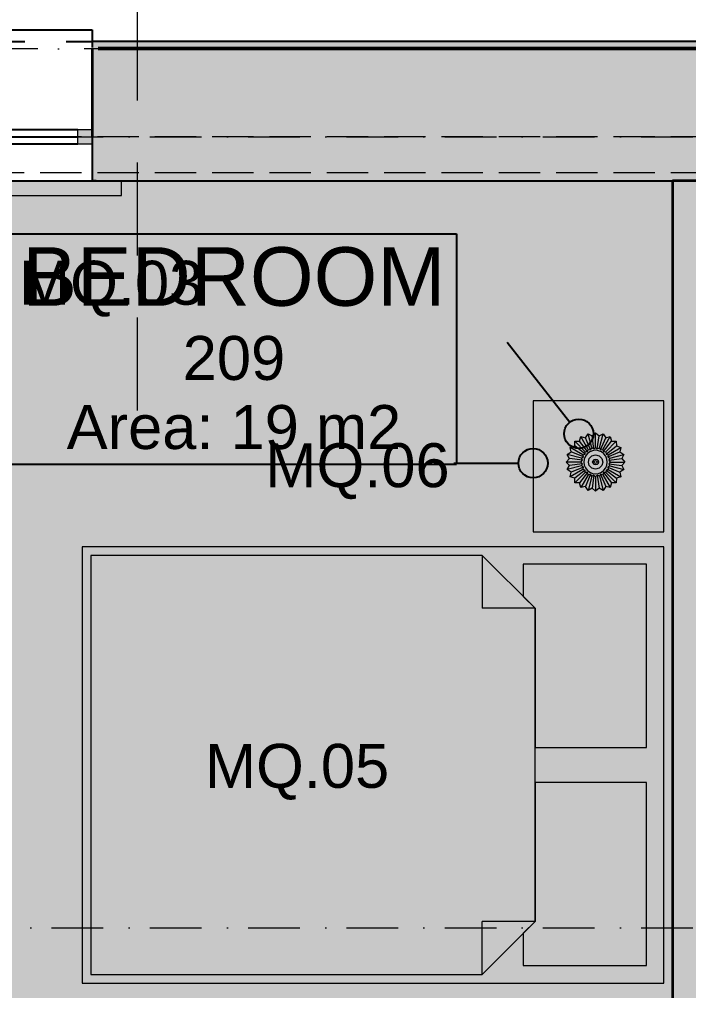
# Model space of a CAD drawing. Header units: millimetres. Extents: x -14278 to 103595, y -22378 to 34603.
# Drawn here: x 80051 to 82334, y -5431 to -2117 of the extents above; entities that cross this region are included whole.
import ezdxf
from ezdxf.enums import TextEntityAlignment as Align

# ---------------------------------------------------------------- set-up
doc = ezdxf.new("R2010")
doc.units = ezdxf.units.MM
doc.header["$MEASUREMENT"] = 0
for name, pattern in [('Dashed', [282.222223, 141.111112, -141.111112]), ('Dot & Dashed', [335.138881, 176.388884, -88.194442, 0, -70.555556]), ('Hidden Line', [195.611112, 141.111112, -54.5]), ('Long Dashed', [529.166651, 317.499995, -211.666656])]:
    doc.linetypes.add(name, pattern=pattern)
for name, color, linetype in [('A-Zz_20_10_90-T_TextFFEInternal', 7, 'Continuous'), ('A-Zz_60_50_80-P_MarkerSection', 7, 'Continuous'), ('NewA-Ee_25_10-M_WallsExternal', 7, 'Continuous'), ('NewA-Ee_25_10-M_WallsInternal', 7, 'Continuous'), ('NewA-Ee_30_10-M_Roofs', 7, 'Continuous'), ('NewA-Ee_30_40-M_Floors', 7, 'Continuous'), ('NewA-Ee_40_20-M_GeneralFFAndEInternalFixed', 7, 'Continuous'), ('NewA-Ee_40_20-M_GeneralFFAndEInternalMovable', 7, 'Continuous'), ('NewA-SL-M_SpacesInternal', 7, 'Continuous'), ('NewA-Ss_30_25-M_CeilingAndSoffitSystems', 7, 'Continuous'), ('NewA-Zz_20_10_90-T_TextFFEInternal', 7, 'Continuous'), ('NewA-Zz_35_40_80-M_GridStructural', 7, 'Continuous'), ('NewA-Zz_50_90_00-M_GrossInternal', 7, 'Continuous'), ('NewA-Zz_60_50_90-P_VoidOpening', 7, 'Continuous')]:
    doc.layers.add(name, color=color, linetype=linetype)
doc.styles.add('GENERATED_STYLE_1', font='')
doc.styles.get('GENERATED_STYLE_1').set_extended_font_data('Arial')

# ---------------------------------------------------------------- blocks, each defined once
blk = doc.blocks.new('Slab_29_2', base_point=(94289.5, -11216.8))
at = {"layer": 'NewA-Ee_30_40-M_Floors', "linetype": 'Continuous', "lineweight": 13}
blk.add_hatch(color=254, dxfattribs=at).paths.add_polyline_path([(94289.5, -11216.8), (94289.5, -4919.6), (96739.2, -4919.6), (96739.2, -2667.5), (62189.8, -2667.5), (62189.8, -11216.8)])
at = {"layer": 'NewA-Ee_30_40-M_Floors', "color": 6, "linetype": 'Continuous', "lineweight": 13, "flags": 128}
blk.add_lwpolyline([(94289.5, -11216.8), (62189.8, -11216.8), (62189.8, -2667.5), (96739.2, -2667.5), (96739.2, -4919.6), (94289.5, -4919.6)], close=True, dxfattribs=at)
blk = doc.blocks.new('BEDROOM_209_33_2', base_point=(80782.7, -3202.3))
at = {"layer": 'NewA-SL-M_SpacesInternal', "color": 253, "linetype": 'Continuous', "lineweight": 13}
for p, q in [((82278.5, -2667.5), (78451, -2667.5)), ((82278.5, -6670.9), (82278.5, -2667.5))]:
    blk.add_line(p, q, dxfattribs=at)
at = {"layer": 'NewA-SL-M_SpacesInternal', "linetype": 'Continuous'}
for p, q in [((80024.1, -2848.7), (81541.3, -2848.7)), ((81541.3, -2848.7), (81541.3, -3163)), ((81541.3, -3163), (81541.3, -3398.7)), ((81541.3, -3398.7), (81541.3, -3634.4)), ((80024.1, -3634.4), (81541.3, -3634.4))]:
    blk.add_line(p, q, dxfattribs=at)
at = {"layer": 'NewA-SL-M_SpacesInternal', "color": 5, "lineweight": 70, "style": 'GENERATED_STYLE_1'}
for tag, height, p in [('ROOM_NAME', 200, (80782.7, -2894.4)), ('ROOM_NUMBER', 150, (80782.7, -3197.3)), ('adj_text', 150, (80782.7, -3433))]:
    blk.add_attdef(tag, text='', height=height, dxfattribs=at).set_placement(p, align=Align.TOP_CENTER)
blk = doc.blocks.new('Slab_42_2', base_point=(78451, -2667.5))
at = {"layer": 'NewA-Ss_30_25-M_CeilingAndSoffitSystems', "linetype": 'Continuous', "lineweight": 0}
blk.add_hatch(color=255, dxfattribs=at).paths.add_polyline_path([(78451, -2667.5), (78451, -6670.9), (79277.1, -6670.9), (79277.1, -9621.9), (80510.9, -9621.9), (80510.9, -6670.9), (82278.5, -6670.9), (82278.5, -2667.5)])
at = {"layer": 'NewA-Ss_30_25-M_CeilingAndSoffitSystems', "color": 6, "linetype": 'Continuous', "lineweight": 13, "flags": 128}
blk.add_lwpolyline([(78451, -2667.5), (82278.5, -2667.5), (82278.5, -6670.9), (80510.9, -6670.9), (80510.9, -9621.9), (79277.1, -9621.9), (79277.1, -6670.9), (78451, -6670.9)], close=True, dxfattribs=at)
blk = doc.blocks.new('Double Window 19_2')
at = {"layer": 'NewA-Ee_25_10-M_WallsExternal', "linetype": 'Continuous', "lineweight": 13}
for points in [[(-750, 0), (-750, -50), (-700, -50), (-700, 0)], [(0, -50), (0, 0), (-50, 0), (-50, -50)], [(0, 0), (0, -50), (50, -50), (50, 0)], [(750, -50), (750, 0), (700, 0), (700, -50)]]:
    blk.add_hatch(color=104, dxfattribs=at).paths.add_polyline_path(points)
at = {"layer": 'NewA-Ee_25_10-M_WallsExternal', "linetype": 'Continuous'}
for p, q in [((-750, 300), (-750, 340)), ((-750, 340), (750, 340)), ((750, 340), (750, 300)), ((-700, 0), (-50, 0)), ((50, 0), (700, 0)), ((-750, -24.9), (-750, -50)), ((-700, -25), (-50, -25)), ((50, -25), (700, -25)), ((750, -24.9), (750, -50)), ((-50, -50), (-700, -50)), ((700, -50), (50, -50)), ((-750, -175.2), (750, -175.2))]:
    blk.add_line(p, q, dxfattribs=at)
at = {"layer": 'NewA-Ee_25_10-M_WallsExternal', "linetype": 'Dashed'}
blk.add_line((-750, 300), (750, 300), dxfattribs=at)
at = {"layer": 'NewA-Ee_25_10-M_WallsExternal', "color": 24, "linetype": 'Continuous', "lineweight": 13}
for p, q in [((-750, 0), (-700, 0)), ((-700, 0), (-700, -50)), ((-50, -50), (-50, 0)), ((-50, 0), (0, 0)), ((0, 0), (50, 0)), ((50, 0), (50, -50)), ((700, -50), (700, 0)), ((700, 0), (750, 0)), ((-700, -50), (-750, -50)), ((0, -50), (-50, -50)), ((50, -50), (0, -50)), ((750, -50), (700, -50))]:
    blk.add_line(p, q, dxfattribs=at)
at = {"layer": 'NewA-Ee_25_10-M_WallsExternal', "color": 92, "linetype": 'Continuous', "lineweight": 35}
for p, q in [((-750, 0), (-750, -24.9)), ((750, 0), (750, -24.9))]:
    blk.add_line(p, q, dxfattribs=at)
blk = doc.blocks.new('Wall_68_2', base_point=(62039.5, -2517.3))
at = {"layer": 'NewA-Ee_25_10-M_WallsExternal', "linetype": 'Continuous', "lineweight": 13}
for points in [[(80319.6, -2192.3), (80299.5, -2192.3), (80299.5, -2492.3), (80319.6, -2492.3)], [(80299.5, -2492.3), (80299.5, -2517.3), (84259.5, -2517.3), (84259.5, -2492.3), (84239.4, -2492.3), (84239.4, -2217.2), (80319.6, -2217.2), (80319.6, -2492.3)], [(80319.6, -2192.3), (80319.6, -2212.5), (84239.4, -2212.5), (84239.4, -2192.3)], [(84259.5, -2517.3), (80299.5, -2517.3), (80299.5, -2542.3), (80312.5, -2542.3), (80312.5, -2587.6), (84246.5, -2587.6), (84246.5, -2542.3), (84259.5, -2542.3)], [(80312.5, -2667.5), (80312.5, -2542.3), (80299.5, -2542.3), (80299.5, -2667.5)], [(80312.5, -2587.6), (80312.5, -2651.1), (84246.5, -2651.1), (84246.5, -2587.6)], [(84246.5, -2651.1), (80312.5, -2651.1), (80312.5, -2667.5), (84246.5, -2667.5)]]:
    blk.add_hatch(color=6, dxfattribs=at).paths.add_polyline_path(points)
at = {"layer": 'NewA-Ee_25_10-M_WallsExternal', "linetype": 'Continuous'}
for p, q in [((80319.6, -2192.3), (80299.5, -2192.3)), ((80299.5, -2192.3), (80299.5, -2212.5)), ((80319.6, -2212.5), (84239.4, -2212.5)), ((80299.5, -2517.3), (80299.5, -2542.3)), ((80299.5, -2542.3), (80299.5, -2587.6)), ((80299.5, -2587.6), (80299.5, -2651.1)), ((80299.5, -2651.1), (80299.5, -2667.5)), ((80312.5, -2667.5), (80299.5, -2667.5))]:
    blk.add_line(p, q, dxfattribs=at)
at = {"layer": 'NewA-Ee_25_10-M_WallsExternal', "color": 92, "linetype": 'Continuous', "lineweight": 35}
for p, q in [((80299.5, -2217.2), (80299.5, -2492.3)), ((80319.6, -2217.2), (84239.4, -2217.2)), ((80299.5, -2492.3), (80299.5, -2517.3))]:
    blk.add_line(p, q, dxfattribs=at)
at = {"layer": 'NewA-Ee_25_10-M_WallsExternal', "linetype": 'Continuous', "flags": 128}
for points in [[(84239.4, -2192.3), (80319.6, -2192.3)], [(80312.5, -2667.5), (84246.5, -2667.5)]]:
    blk.add_lwpolyline(points, dxfattribs=at)
at = {"layer": 'NewA-Ee_25_10-M_WallsExternal', "linetype": 'Continuous', "zscale": 1000}
blk.add_blockref('Double Window 19_2', (79549.5, -2492.3), dxfattribs=at)
blk = doc.blocks.new('Wall_81_2', base_point=(82278.5, -2667.5))
at = {"layer": 'NewA-Ee_25_10-M_WallsInternal', "linetype": 'Continuous', "lineweight": 13}
blk.add_hatch(color=6, dxfattribs=at).paths.add_polyline_path([(82278.5, -2667.5), (82278.5, -6794.7), (82428.5, -6469.7), (82428.5, -2667.5)])
at = {"layer": 'NewA-Ee_25_10-M_WallsInternal', "color": 92, "linetype": 'Continuous', "lineweight": 35, "flags": 128}
for points in [[(82278.5, -2667.5), (82278.5, -6794.7)], [(82428.5, -2667.5), (82278.5, -2667.5)]]:
    blk.add_lwpolyline(points, dxfattribs=at)
blk = doc.blocks.new('Morph_30_2', base_point=(62039.5, -17767.3))
at = {"layer": 'NewA-Ee_40_20-M_GeneralFFAndEInternalMovable', "color": 6, "linetype": 'Continuous', "lineweight": 13, "flags": 128}
for points in [[(81961.6, -3556), (81966.4, -3540.8)], [(81991.4, -3584.1), (81966.4, -3540.8)], [(81966.4, -3540.8), (81981.9, -3544.3)], [(81981.9, -3544.3), (81990.5, -3530.9)], [(81999.1, -3585.9), (81981.9, -3544.3)], [(82003.4, -3579.2), (81990.5, -3530.9)], [(81990.5, -3530.9), (82004.6, -3538.2)], [(82004.6, -3538.2), (82016.4, -3527.4)], [(82010.5, -3582.8), (82004.6, -3538.2)], [(82016.4, -3577.4), (82016.4, -3527.4)], [(82016.4, -3527.4), (82028.1, -3538.2)], [(82022.2, -3582.8), (82028.1, -3538.2)], [(82028.1, -3538.2), (82042.2, -3530.9)], [(82029.3, -3579.2), (82042.2, -3530.9)], [(82033.6, -3585.9), (82050.8, -3544.3)], [(82041.4, -3584.1), (82066.4, -3540.8)], [(82042.2, -3530.9), (82050.8, -3544.3)], [(82050.8, -3544.3), (82066.4, -3540.8)], [(82066.4, -3540.8), (82071.2, -3556)], [(81929.8, -3577.4), (81945, -3572.7)], [(81933.2, -3593), (81929.8, -3577.4)], [(81973.1, -3602.4), (81929.8, -3577.4)], [(81945, -3572.7), (81945.7, -3556.7)], [(81980.7, -3600.1), (81945, -3572.7)], [(81945.7, -3556.7), (81961.6, -3556)], [(81981, -3592.1), (81945.7, -3556.7)], [(81989, -3591.7), (81961.6, -3556)], [(82010.5, -3582.8), (82016.4, -3577.4)], [(82016.4, -3577.4), (82022.2, -3582.8)], [(82043.8, -3591.7), (82071.2, -3556)], [(82051.7, -3592.1), (82087.1, -3556.7)], [(82052.1, -3600.1), (82087.8, -3572.7)], [(82059.7, -3602.4), (82103, -3577.4)], [(82071.2, -3556), (82087.1, -3556.7)], [(82087.1, -3556.7), (82087.8, -3572.7)], [(82087.8, -3572.7), (82103, -3577.4)], [(82103, -3577.4), (82099.5, -3593)], [(81919.8, -3601.6), (81933.2, -3593)], [(81927.1, -3615.7), (81919.8, -3601.6)], [(81968.1, -3614.5), (81919.8, -3601.6)], [(81974.8, -3610.2), (81933.2, -3593)], [(81968.1, -3614.5), (81974.8, -3610.2)], [(81973.1, -3602.4), (81980.7, -3600.1)], [(81974.8, -3610.2), (81973.1, -3602.4)], [(81980.7, -3600.1), (81981, -3592.1)], [(81981, -3592.1), (81989, -3591.7)], [(81989, -3591.7), (81991.4, -3584.1)], [(81991.4, -3584.1), (81999.1, -3585.9)], [(81995, -3615.1), (82004, -3606.1)], [(81999.1, -3585.9), (82003.4, -3579.2)], [(82003.4, -3579.2), (82010.5, -3582.8)], [(82004, -3606.1), (82016.4, -3602.8)], [(82016.4, -3602.8), (82028.7, -3606.1)], [(82022.2, -3582.8), (82029.3, -3579.2)], [(82028.7, -3606.1), (82037.7, -3615.1)], [(82029.3, -3579.2), (82033.6, -3585.9)], [(82033.6, -3585.9), (82041.4, -3584.1)], [(82041.4, -3584.1), (82043.8, -3591.7)], [(82043.8, -3591.7), (82051.7, -3592.1)], [(82051.7, -3592.1), (82052.1, -3600.1)], [(82052.1, -3600.1), (82059.7, -3602.4)], [(82057.9, -3610.2), (82099.5, -3593)], [(82059.7, -3602.4), (82057.9, -3610.2)], [(82057.9, -3610.2), (82064.7, -3614.5)], [(82064.7, -3614.5), (82113, -3601.6)], [(82099.5, -3593), (82113, -3601.6)], [(82113, -3601.6), (82105.6, -3615.7)], [(81916.4, -3627.4), (81927.1, -3615.7)], [(81927.1, -3639.2), (81916.4, -3627.4)], [(81966.4, -3627.4), (81916.4, -3627.4)], [(81919.8, -3653.3), (81927.1, -3639.2)], [(81968.1, -3640.4), (81919.8, -3653.3)], [(81971.8, -3621.6), (81927.1, -3615.7)], [(81971.8, -3633.3), (81927.1, -3639.2)], [(81974.8, -3644.7), (81933.2, -3661.9)], [(81966.4, -3627.4), (81971.8, -3621.6)], [(81971.8, -3633.3), (81966.4, -3627.4)], [(81971.8, -3621.6), (81968.1, -3614.5)], [(81968.1, -3640.4), (81971.8, -3633.3)], [(81974.8, -3644.7), (81968.1, -3640.4)], [(81973.1, -3652.4), (81974.8, -3644.7)], [(81991.7, -3627.4), (81995, -3615.1)], [(81995, -3639.8), (81991.7, -3627.4)], [(82004, -3648.8), (81995, -3639.8)], [(82006.4, -3627.4), (82007.7, -3622.4)], [(82007.7, -3632.4), (82006.4, -3627.4)], [(82007.7, -3622.4), (82011.4, -3618.8)], [(82011.4, -3636.1), (82007.7, -3632.4)], [(82011.4, -3618.8), (82016.4, -3617.4)], [(82011.4, -3627.4), (82012, -3624.9)], [(82012, -3629.9), (82011.4, -3627.4)], [(82016.4, -3637.4), (82011.4, -3636.1)], [(82012, -3624.9), (82013.9, -3623.1)], [(82013.9, -3631.8), (82012, -3629.9)], [(82013.9, -3623.1), (82016.4, -3622.4)], [(82016.4, -3632.4), (82013.9, -3631.8)], [(82016.4, -3617.4), (82021.4, -3618.8)], [(82016.4, -3622.4), (82018.9, -3623.1)], [(82018.9, -3631.8), (82016.4, -3632.4)], [(82021.4, -3636.1), (82016.4, -3637.4)], [(82018.9, -3623.1), (82020.7, -3624.9)], [(82020.7, -3629.9), (82018.9, -3631.8)], [(82020.7, -3624.9), (82021.4, -3627.4)], [(82021.4, -3627.4), (82020.7, -3629.9)], [(82021.4, -3618.8), (82025, -3622.4)], [(82025, -3632.4), (82021.4, -3636.1)], [(82025, -3622.4), (82026.4, -3627.4)], [(82026.4, -3627.4), (82025, -3632.4)], [(82037.7, -3639.8), (82028.7, -3648.8)], [(82037.7, -3615.1), (82041.1, -3627.4)], [(82041.1, -3627.4), (82037.7, -3639.8)], [(82064.7, -3640.4), (82057.9, -3644.7)], [(82057.9, -3644.7), (82099.5, -3661.9)], [(82057.9, -3644.7), (82059.7, -3652.4)], [(82064.7, -3614.5), (82061, -3621.6)], [(82061, -3621.6), (82105.6, -3615.7)], [(82061, -3621.6), (82066.4, -3627.4)], [(82066.4, -3627.4), (82061, -3633.3)], [(82061, -3633.3), (82064.7, -3640.4)], [(82061, -3633.3), (82105.6, -3639.2)], [(82064.7, -3640.4), (82113, -3653.3)], [(82066.4, -3627.4), (82116.4, -3627.4)], [(82105.6, -3615.7), (82116.4, -3627.4)], [(82116.4, -3627.4), (82105.6, -3639.2)], [(82105.6, -3639.2), (82113, -3653.3)], [(81933.2, -3661.9), (81919.8, -3653.3)], [(81973.1, -3652.4), (81929.8, -3677.4)], [(81929.8, -3677.4), (81933.2, -3661.9)], [(81945, -3682.2), (81929.8, -3677.4)], [(81980.7, -3654.8), (81945, -3682.2)], [(81981, -3662.8), (81945.7, -3698.2)], [(81989, -3663.2), (81961.6, -3698.9)], [(81991.4, -3670.8), (81966.4, -3714.1)], [(81980.7, -3654.8), (81973.1, -3652.4)], [(81981, -3662.8), (81980.7, -3654.8)], [(81989, -3663.2), (81981, -3662.8)], [(81999.1, -3669), (81981.9, -3710.6)], [(81991.4, -3670.8), (81989, -3663.2)], [(82003.4, -3675.7), (81990.5, -3724)], [(81999.1, -3669), (81991.4, -3670.8)], [(82003.4, -3675.7), (81999.1, -3669)], [(82010.5, -3672.1), (82003.4, -3675.7)], [(82016.4, -3652.1), (82004, -3648.8)], [(82010.5, -3672.1), (82004.6, -3716.7)], [(82016.4, -3677.4), (82010.5, -3672.1)], [(82028.7, -3648.8), (82016.4, -3652.1)], [(82022.2, -3672.1), (82016.4, -3677.4)], [(82016.4, -3677.4), (82016.4, -3727.4)], [(82022.2, -3672.1), (82028.1, -3716.7)], [(82029.3, -3675.7), (82022.2, -3672.1)], [(82033.6, -3669), (82029.3, -3675.7)], [(82029.3, -3675.7), (82042.2, -3724)], [(82041.4, -3670.8), (82033.6, -3669)], [(82033.6, -3669), (82050.8, -3710.6)], [(82043.8, -3663.2), (82041.4, -3670.8)], [(82041.4, -3670.8), (82066.4, -3714.1)], [(82051.7, -3662.8), (82043.8, -3663.2)], [(82043.8, -3663.2), (82071.2, -3698.9)], [(82052.1, -3654.8), (82051.7, -3662.8)], [(82051.7, -3662.8), (82087.1, -3698.2)], [(82059.7, -3652.4), (82052.1, -3654.8)], [(82052.1, -3654.8), (82087.8, -3682.2)], [(82059.7, -3652.4), (82103, -3677.4)], [(82103, -3677.4), (82087.8, -3682.2)], [(82113, -3653.3), (82099.5, -3661.9)], [(82099.5, -3661.9), (82103, -3677.4)], [(81945.7, -3698.2), (81945, -3682.2)], [(81961.6, -3698.9), (81945.7, -3698.2)], [(81966.4, -3714.1), (81961.6, -3698.9)], [(81981.9, -3710.6), (81966.4, -3714.1)], [(81990.5, -3724), (81981.9, -3710.6)], [(82050.8, -3710.6), (82042.2, -3724)], [(82066.4, -3714.1), (82050.8, -3710.6)], [(82071.2, -3698.9), (82066.4, -3714.1)], [(82087.1, -3698.2), (82071.2, -3698.9)], [(82087.8, -3682.2), (82087.1, -3698.2)], [(82004.6, -3716.7), (81990.5, -3724)], [(82016.4, -3727.4), (82004.6, -3716.7)], [(82028.1, -3716.7), (82016.4, -3727.4)], [(82042.2, -3724), (82028.1, -3716.7)]]:
    blk.add_lwpolyline(points, dxfattribs=at)
blk.add_lwpolyline([(81988.1, -3655.7), (81996.4, -3662.1), (82006, -3666.1), (82016.4, -3667.4), (82026.7, -3666.1), (82036.4, -3662.1), (82044.7, -3655.7), (82051, -3647.4), (82055, -3637.8), (82056.4, -3627.4), (82055, -3617.1), (82051, -3607.4), (82044.7, -3599.2), (82036.4, -3592.8), (82026.7, -3588.8), (82016.4, -3587.4), (82006, -3588.8), (81996.4, -3592.8), (81988.1, -3599.2), (81981.7, -3607.4), (81977.7, -3617.1), (81976.4, -3627.4), (81977.7, -3637.8), (81981.7, -3647.4)], close=True, dxfattribs=at)
blk = doc.blocks.new('Standard grid marker_2')
at = {"layer": 'NewA-Zz_35_40_80-M_GridStructural', "color": 6, "linetype": 'Dot & Dashed', "lineweight": 13}
blk.add_line((1000, 0), (40175.6, 0), dxfattribs=at)
at = {"layer": 'NewA-Zz_35_40_80-M_GridStructural', "style": 'GENERATED_STYLE_1'}
blk.add_attdef('AC_MarkerText_1', text='', height=250, dxfattribs=at).set_placement((41425.6, 14.3), align=Align.MIDDLE_CENTER)
blk = doc.blocks.new('Standard grid marker_4')
at = {"layer": 'NewA-Zz_35_40_80-M_GridStructural', "color": 6, "linetype": 'Dot & Dashed', "lineweight": 13}
blk.add_line((1000, 0), (40175.6, 0), dxfattribs=at)
blk = doc.blocks.new('Venetian Blind 19')
at = {"layer": 'NewA-Ee_40_20-M_GeneralFFAndEInternalFixed', "color": 1, "linetype": 'Continuous', "lineweight": 18}
for p, q in [((1700, 50), (0, 50)), ((0, 50), (0, 0)), ((1700, 0), (1700, 50)), ((0, 0), (1700, 0))]:
    blk.add_line(p, q, dxfattribs=at)
blk = doc.blocks.new('Bed Double 19')
at = {"layer": 'NewA-Ee_40_20-M_GeneralFFAndEInternalMovable', "color": 1, "linetype": 'Continuous', "lineweight": 18}
for p, q in [((1489.1, 1985.4), (0, 1985.4)), ((0, 1985.4), (0, 0)), ((1489.1, 0), (1489.1, 1985.4)), ((684.5, 1925.4), (60, 1925.4)), ((60, 1925.4), (60, 1505.4)), ((684.5, 1545.4), (684.5, 1925.4)), ((1429.1, 1925.4), (804.5, 1925.4)), ((804.5, 1925.4), (804.5, 1545.4)), ((1429.1, 1505.4), (1429.1, 1925.4)), ((210, 1545.4), (30, 1365.4)), ((170, 1505.4), (210, 1545.4)), ((210, 1545.4), (684.5, 1545.4)), ((744.5, 1545.4), (210, 1545.4)), ((210, 1545.4), (210, 1365.4)), ((1279.1, 1545.4), (744.5, 1545.4)), ((804.5, 1545.4), (1279.1, 1545.4)), ((1279.1, 1545.4), (1319.1, 1505.4)), ((1459.1, 1365.4), (1279.1, 1545.4)), ((1279.1, 1545.4), (1279.1, 1365.4)), ((60, 1505.4), (170, 1505.4)), ((1319.1, 1505.4), (1429.1, 1505.4)), ((30, 1365.4), (30, 30)), ((30, 1365.4), (210, 1365.4)), ((1459.1, 1365.4), (1279.1, 1365.4)), ((1459.1, 30), (1459.1, 1365.4)), ((0, 0), (1489.1, 0)), ((30, 30), (744.5, 30)), ((744.5, 30), (1459.1, 30))]:
    blk.add_line(p, q, dxfattribs=at)
blk = doc.blocks.new('Rectangular Table 01 19_3')
at = {"layer": 'NewA-Ee_40_20-M_GeneralFFAndEInternalMovable', "color": 1, "linetype": 'Continuous', "lineweight": 18}
for p, q in [((446.6, 446.6), (0, 446.6)), ((0, 446.6), (0, 0)), ((446.6, 0), (446.6, 446.6)), ((0, 0), (446.6, 0))]:
    blk.add_line(p, q, dxfattribs=at)
blk = doc.blocks.new('Beam_16_2', base_point=(96889.5, -11217.3))
at = {"layer": 'NewA-Ee_30_10-M_Roofs', "color": 6, "linetype": 'Hidden Line', "lineweight": 13}
blk.add_line((96889.5, -2517.3), (62039.5, -2517.3), dxfattribs=at)
blk = doc.blocks.new('Line_109_2', base_point=(81532.9, -3631.3))
at = {"layer": 'NewA-Zz_20_10_90-T_TextFFEInternal', "linetype": 'Continuous'}
blk.add_hatch(color=256, dxfattribs=at).paths.add_polyline_path([(81853.1, -3631.3), (81849.3, -3612.2), (81838.5, -3596), (81822.2, -3585.2), (81803.1, -3581.3), (81784, -3585.2), (81767.7, -3596), (81756.9, -3612.2), (81753.1, -3631.3), (81756.9, -3650.5), (81767.7, -3666.7), (81784, -3677.5), (81803.1, -3681.3), (81822.2, -3677.5), (81838.5, -3666.7), (81849.3, -3650.5)])
blk.add_line((81532.9, -3631.3), (81753.1, -3631.3), dxfattribs=at)
blk.add_circle((81803.1, -3631.3), 50, dxfattribs=at)
blk = doc.blocks.new('Line_110_2', base_point=(81714.6, -3217.9))
at = {"layer": 'NewA-Zz_20_10_90-T_TextFFEInternal', "linetype": 'Continuous'}
blk.add_hatch(color=256, dxfattribs=at).paths.add_polyline_path([(82008.9, -3531.1), (82005.1, -3512), (81994.2, -3495.8), (81978, -3484.9), (81958.9, -3481.1), (81939.7, -3484.9), (81923.5, -3495.8), (81912.7, -3512), (81908.9, -3531.1), (81912.7, -3550.2), (81923.5, -3566.5), (81939.7, -3577.3), (81958.9, -3581.1), (81978, -3577.3), (81994.2, -3566.5), (82005.1, -3550.2)])
blk.add_line((81714.6, -3217.9), (81928.1, -3491.7), dxfattribs=at)
blk.add_circle((81958.9, -3531.1), 50, dxfattribs=at)
blk = doc.blocks.new('Label_171_2', base_point=(80572.9, -4504.8))
at = {"layer": 'A-Zz_20_10_90-T_TextFFEInternal', "insert": (80997.9, -4589.1), "char_height": 150, "attachment_point": 2, "style": 'GENERATED_STYLE_1'}
blk.add_mtext('\\fArial|b0|i0|c0|p34;MQ.05\\fArial|b0|i0|c0|p34;\\fArial|b0|i0|c0|p34;\\fArial|b0|i0|c0|p34;\\fArial|b0|i0|c0|p34;\\fArial|b0|i0|c0|p34;\\fArial|b0|i0|c0|p34;\\fArial|b0|i0|c0|p34;\\fArial|b0|i0|c0|p34;\\fArial|b0|i0|c0|p34;\\fArial|b0|i0|c0|p34;\\fArial|b0|i0|c0|p34;\\fArial|b0|i0|c0|p34;\\fArial|b0|i0|c0|p34;\\fArial|b0|i0|c0|p34;\\fArial|b0|i0|c0|p34;\\fArial|b0|i0|c0|p34;\\fArial|b0|i0|c0|p34;\\fArial|b0|i0|c0|p34;\\fArial|b0|i0|c0|p34;\\fArial|b0|i0|c0|p34;\\fArial|b0|i0|c0|p34;\\fArial|b0|i0|c0|p34;\\fArial|b0|i0|c0|p34;\\fArial|b0|i0|c0|p34;\\fArial|b0|i0|c0|p34;\\fArial|b0|i0|c0|p34;\\fArial|b0|i0|c0|p34;\\fArial|b0|i0|c0|p34;\\fArial|b0|i0|c0|p34;}', dxfattribs=at)
blk = doc.blocks.new('Label_179_2', base_point=(79938.6, -2856.5))
at = {"layer": 'A-Zz_20_10_90-T_TextFFEInternal', "insert": (80363.6, -2940.7), "char_height": 150, "attachment_point": 2, "style": 'GENERATED_STYLE_1'}
blk.add_mtext('\\fArial|b0|i0|c0|p34;MQ.03\\fArial|b0|i0|c0|p34;\\fArial|b0|i0|c0|p34;\\fArial|b0|i0|c0|p34;\\fArial|b0|i0|c0|p34;\\fArial|b0|i0|c0|p34;\\fArial|b0|i0|c0|p34;\\fArial|b0|i0|c0|p34;\\fArial|b0|i0|c0|p34;\\fArial|b0|i0|c0|p34;\\fArial|b0|i0|c0|p34;\\fArial|b0|i0|c0|p34;\\fArial|b0|i0|c0|p34;\\fArial|b0|i0|c0|p34;\\fArial|b0|i0|c0|p34;\\fArial|b0|i0|c0|p34;\\fArial|b0|i0|c0|p34;\\fArial|b0|i0|c0|p34;\\fArial|b0|i0|c0|p34;\\fArial|b0|i0|c0|p34;\\fArial|b0|i0|c0|p34;\\fArial|b0|i0|c0|p34;\\fArial|b0|i0|c0|p34;\\fArial|b0|i0|c0|p34;\\fArial|b0|i0|c0|p34;\\fArial|b0|i0|c0|p34;\\fArial|b0|i0|c0|p34;\\fArial|b0|i0|c0|p34;\\fArial|b0|i0|c0|p34;\\fArial|b0|i0|c0|p34;}', dxfattribs=at)
blk = doc.blocks.new('Label_193_2', base_point=(80779.1, -3478.9))
at = {"layer": 'A-Zz_20_10_90-T_TextFFEInternal', "insert": (81204.1, -3563.2), "char_height": 150, "attachment_point": 2, "style": 'GENERATED_STYLE_1'}
blk.add_mtext('\\fArial|b0|i0|c0|p34;MQ.06\\fArial|b0|i0|c0|p34;\\fArial|b0|i0|c0|p34;\\fArial|b0|i0|c0|p34;\\fArial|b0|i0|c0|p34;\\fArial|b0|i0|c0|p34;\\fArial|b0|i0|c0|p34;\\fArial|b0|i0|c0|p34;\\fArial|b0|i0|c0|p34;\\fArial|b0|i0|c0|p34;\\fArial|b0|i0|c0|p34;\\fArial|b0|i0|c0|p34;\\fArial|b0|i0|c0|p34;\\fArial|b0|i0|c0|p34;\\fArial|b0|i0|c0|p34;\\fArial|b0|i0|c0|p34;\\fArial|b0|i0|c0|p34;\\fArial|b0|i0|c0|p34;\\fArial|b0|i0|c0|p34;\\fArial|b0|i0|c0|p34;\\fArial|b0|i0|c0|p34;\\fArial|b0|i0|c0|p34;\\fArial|b0|i0|c0|p34;\\fArial|b0|i0|c0|p34;\\fArial|b0|i0|c0|p34;\\fArial|b0|i0|c0|p34;\\fArial|b0|i0|c0|p34;\\fArial|b0|i0|c0|p34;\\fArial|b0|i0|c0|p34;\\fArial|b0|i0|c0|p34;}', dxfattribs=at)
blk = doc.blocks.new('Cutting Plane_22_2', base_point=(80453.2, -20036.2))
at = {"layer": 'A-Zz_60_50_80-P_MarkerSection', "color": 6, "linetype": 'Long Dashed', "lineweight": 13}
blk.add_line((80453.2, -3451.9), (80453.2, 748.1), dxfattribs=at)
blk = doc.blocks.new('Beam_18_2', base_point=(96889.5, -11340.6))
at = {"layer": 'NewA-Zz_60_50_90-P_VoidOpening', "color": 6, "linetype": 'Hidden Line', "lineweight": 13}
blk.add_line((96889.5, -2640.6), (62039.5, -2640.6), dxfattribs=at)

msp = doc.modelspace()

# ---------------------------------------------------------------- hatches: boundary and pattern name
at = {"layer": 'NewA-Zz_50_90_00-M_GrossInternal', "linetype": 'Continuous', "lineweight": 140}
msp.add_hatch(color=1, dxfattribs=at).paths.add_polyline_path([(62189.8, -2667.5), (96739.2, -2667.5), (96739.2, -11067), (67539.2, -11067), (67539.2, -15617), (64089.8, -15617), (64089.8, -11067), (62189.8, -11067)])

# ---------------------------------------------------------------- linework, layer by layer
at = {"layer": 'NewA-Zz_50_90_00-M_GrossInternal', "linetype": 'Continuous', "flags": 128}
msp.add_lwpolyline([(62189.8, -2667.5), (96739.2, -2667.5), (96739.2, -11067), (67539.2, -11067), (67539.2, -15617), (64089.8, -15617), (64089.8, -11067), (62189.8, -11067)], close=True, dxfattribs=at)

# ---------------------------------------------------------------- block references
at = {"layer": 'A-Zz_20_10_90-T_TextFFEInternal', "color": 6, "linetype": 'Continuous', "lineweight": 13}
for name, p in [('Label_179_2', (79938.6, -2856.5)), ('Label_193_2', (80779.1, -3478.9)), ('Label_171_2', (80572.9, -4504.8))]:
    msp.add_blockref(name, p, dxfattribs=at)
at = {"layer": 'A-Zz_60_50_80-P_MarkerSection', "color": 6, "lineweight": 13}
msp.add_blockref('Cutting Plane_22_2', (80453.2, -20036.2), dxfattribs=at)
at = {"layer": 'NewA-Ee_25_10-M_WallsExternal', "color": 92, "lineweight": 35}
msp.add_blockref('Wall_68_2', (62039.5, -2517.3), dxfattribs=at)
at = {"layer": 'NewA-Ee_25_10-M_WallsInternal', "color": 92, "lineweight": 35}
msp.add_blockref('Wall_81_2', (82278.5, -2667.5), dxfattribs=at)
at = {"layer": 'NewA-Ee_30_10-M_Roofs', "color": 6, "lineweight": 13}
msp.add_blockref('Beam_16_2', (96889.5, -11217.3), dxfattribs=at)
at = {"layer": 'NewA-Ee_30_40-M_Floors', "color": 6, "linetype": 'Continuous', "lineweight": 13}
msp.add_blockref('Slab_29_2', (94289.5, -11216.8), dxfattribs=at)
at = {"layer": 'NewA-Ee_40_20-M_GeneralFFAndEInternalFixed', "color": 6, "linetype": 'Continuous', "lineweight": 13, "zscale": 1000}
msp.add_blockref('Venetian Blind 19', (78699.5, -2717.5), dxfattribs=at)
at = {"layer": 'NewA-Ee_40_20-M_GeneralFFAndEInternalMovable', "color": 6, "linetype": 'Continuous', "lineweight": 13, "zscale": 1000}
msp.add_blockref('Rectangular Table 01 19_3', (81803.1, -3865.6), dxfattribs=at)
at = {"layer": 'NewA-Ee_40_20-M_GeneralFFAndEInternalMovable', "linetype": 'Continuous', "lineweight": 0}
msp.add_blockref('Morph_30_2', (62039.5, -17767.3), dxfattribs=at)
at = {"layer": 'NewA-Ee_40_20-M_GeneralFFAndEInternalMovable', "color": 6, "linetype": 'Continuous', "lineweight": 13, "zscale": 1000, "rotation": 270}
msp.add_blockref('Bed Double 19', (80264.3, -3916.4), dxfattribs=at)
at = {"layer": 'NewA-SL-M_SpacesInternal', "linetype": 'Continuous'}
msp.add_blockref('BEDROOM_209_33_2', (80782.7, -3202.3), dxfattribs=at).add_auto_attribs({'ROOM_NAME': 'BEDROOM', 'ROOM_NUMBER': '209', 'adj_text': 'Area: 19 m2'})
at = {"layer": 'NewA-Ss_30_25-M_CeilingAndSoffitSystems', "color": 6, "linetype": 'Continuous', "lineweight": 13}
msp.add_blockref('Slab_42_2', (78451, -2667.5), dxfattribs=at)
at = {"layer": 'NewA-Zz_20_10_90-T_TextFFEInternal', "linetype": 'Continuous'}
for name, p in [('Line_110_2', (81714.6, -3217.9)), ('Line_109_2', (81532.9, -3631.3))]:
    msp.add_blockref(name, p, dxfattribs=at)
at = {"layer": 'NewA-Zz_35_40_80-M_GridStructural', "color": 1, "linetype": 'Continuous', "lineweight": 18, "zscale": 1000, "rotation": 180}
msp.add_blockref('Standard grid marker_4', (101562.8, -2217.3), dxfattribs=at)
at = {"layer": 'NewA-Zz_35_40_80-M_GridStructural', "color": 1, "linetype": 'Continuous', "lineweight": 18, "zscale": 1000}
for p in [(60387.2, -2517.3), (60387.2, -5217.3)]:
    msp.add_blockref('Standard grid marker_2', p, dxfattribs=at)
at = {"layer": 'NewA-Zz_60_50_90-P_VoidOpening', "color": 6, "lineweight": 13}
msp.add_blockref('Beam_18_2', (96889.5, -11340.6), dxfattribs=at)

doc.saveas('drawing.dxf')
